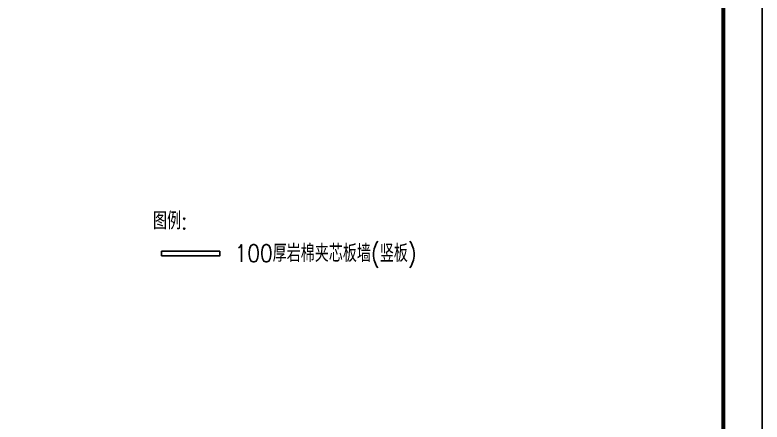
# Model space of a CAD drawing. Extents: x 4857502 to 7068445, y -422737 to 2032183.
# Drawn here: x 4922273 to 4941607, y -412215 to -401692 of the extents above; entities that cross this region are included whole.
import ezdxf

# ---------------------------------------------------------------- set-up
doc = ezdxf.new("R2010")
doc.units = 0
doc.header["$LTSCALE"] = 1000
doc.header["$MEASUREMENT"] = 0
doc.layers.get('0').update_dxf_attribs({"linetype": 'CONTINUOUS'})
doc.layers.add('PUB_TITLE', color=4, linetype='CONTINUOUS')
doc.styles.add('HZ1', font='txt.shx', dxfattribs={"bigfont": 'hzdx.shx'})

msp = doc.modelspace()

# ---------------------------------------------------------------- linework, layer by layer
msp.add_lwpolyline([(4926067.7, -407919.8), (4927572.2, -407919.8), (4927572.2, -407799.8), (4926067.7, -407799.8)], close=True)
at = {"layer": 'PUB_TITLE', "color": 4}
msp.add_lwpolyline([(4857507.2, -422737.3), (4941607.2, -422737.3), (4941607.2, -363337.3), (4857507.2, -363337.3)], close=True, dxfattribs=at)
at = {"layer": 'PUB_TITLE', "color": 4, "const_width": 100}
msp.add_lwpolyline([(4860007.2, -421737.3), (4940607.2, -421737.3), (4940607.2, -364337.3), (4860007.2, -364337.3)], close=True, dxfattribs=at)

# ---------------------------------------------------------------- texts
at = {"color": 4, "style": 'HZ1', "width": 0.85}
for s, p in [('图例:', (4925844.9, -407237.9)), ('100厚岩棉夹芯板墙(竖板)', (4927958.3, -408076.8))]:
    msp.add_text(s, height=450, dxfattribs=at).set_placement(p)

doc.saveas('drawing.dxf')
